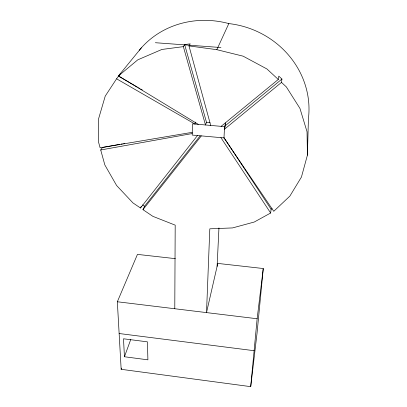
<?xml version="1.0" encoding="UTF-8"?>
<svg xmlns="http://www.w3.org/2000/svg" width="407" height="407" viewBox="0 0 407 407"><rect width="100%" height="100%" fill="white"/><g stroke="black" fill="none" stroke-linecap="round" stroke-linejoin="round"><path stroke-width="0.61" d="M174.786 308.745L175.193 225.142L152.884 216.351L142.969 209.666L144.546 206.242L200.112 135.882M221.113 126.343L278.291 79.467L278.8 76.14L281.944 79.05L281.471 82.407L224.41 129.278L225.58 125.498L225.712 122.889L224.537 126.643L223.987 137.912L273.758 211.299L289.881 196.082L301.434 177.055L307.412 155.184L308.42 118.646A87.24 81.604 21.4 0 0 228.82 23.586A88.721 82.56 25.5 0 0 139.301 50.239M217.099 266.387L218.956 227.935M175.336 258.649L137.449 254.39L117.338 301.765L121.159 369.312L250.712 386.65L257.138 318.747L263.258 268.528L217.781 263.415L206.517 312.596L209.809 228.82L232.524 227.925L254.243 222.034L270.645 213.009L271.098 209.244L223.992 137.627M263.258 268.528L257.041 333.231L250.712 386.65M121.159 369.312L121.591 368.121M124.44 356.751L123.504 338.782L147.446 341.849L147.904 359.834L124.44 356.751L130.759 339.504M184.641 44.582L206.491 122.324L205.489 124.974L183.359 46.642L184.641 44.582L190.222 43.844L188.985 45.905L210.714 125.432M195.792 122.085L194.973 124.054L116.58 78.81L105.225 96.123L98.58 118.813L98.586 142.267L100.122 147.822L192.257 132.336M188.985 45.905L216.834 49.679L228.82 23.586M119.846 144.322L102.427 147.466L100.717 149.985L104.838 164.937L116.616 185.516L132.982 202.93L140.491 207.997L141.295 206.288M116.58 78.81L120.553 73.362M140.491 207.997L197.487 135.541M142.969 209.666L201.338 135.887M198.255 124.344L118.498 75.89L141.366 47.823M118.498 75.89L137.79 59.824L161.889 49.456L183.359 46.642M225.58 125.498L281.944 79.05M271.098 209.244L272.125 208.674M121.093 144.098L122.334 143.869M123.58 143.646L124.822 143.422M100.717 149.985L192.231 133.542M155.367 42.72L220.945 47.533M206.491 122.324L209.946 122.624M224.537 126.643L192.425 123.83L192.201 135.068L223.987 137.912M117.338 301.765L257.138 318.747M119.134 333.521L254.116 350.702M216.834 49.679L243.121 56.176L266.911 68.951L278.291 79.467M118.651 76.262L137.352 87.073M138.451 87.709L139.55 88.344M140.654 88.98L142.302 89.937M142.587 204.914L144.546 206.242M281.471 82.407L286.319 86.884L299.954 108.42L307.041 131.771L307.412 155.184M220.899 137.637L270.645 213.009"/></g></svg>
